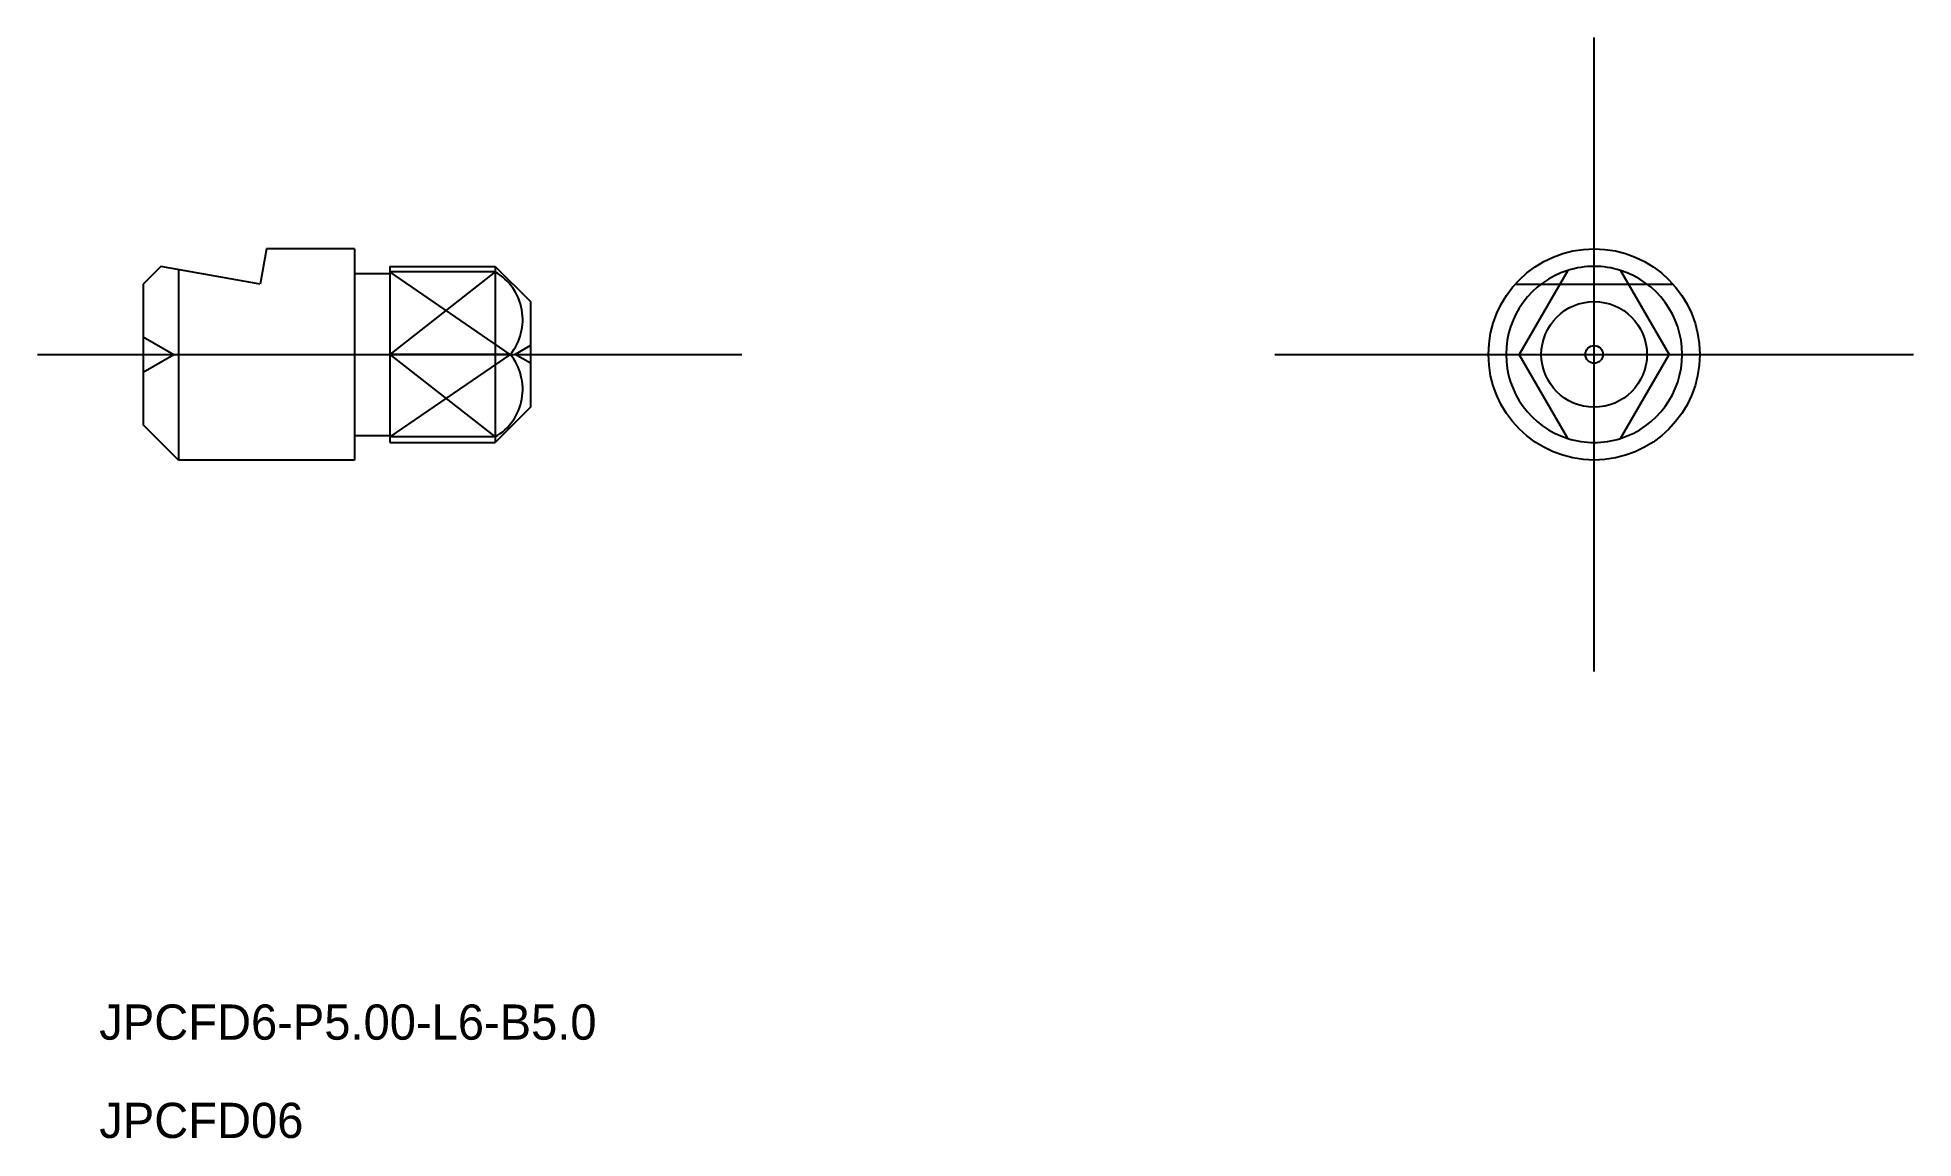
# Model space of a CAD drawing. Extents: x 574.5 to 627.8, y 576.8 to 608.1.
import ezdxf

# ---------------------------------------------------------------- set-up
doc = ezdxf.new("R2010")
doc.units = 0
for name, pattern in [('CENTER', [50.8, 31.75, -6.35, 6.35, -6.35]), ('DASHED', [19.05, 12.7, -6.35]), ('PHANTOM', [63.5, 31.75, -6.35, 6.35, -6.35, 6.35, -6.35])]:
    doc.linetypes.add(name, pattern=pattern)
doc.layers.get('0').update_dxf_attribs({"linetype": 'CONTINUOUS'})
doc.layers.add('CENTER', color=1, linetype='CENTER')

msp = doc.modelspace()

# ---------------------------------------------------------------- linework, layer by layer
at = {"color": 7, "linetype": 'CONTINUOUS'}
for p, q in [((581.045, 602.101), (580.868, 601.101)), ((583.545, 602.101), (581.045, 602.101)), ((583.545, 602.101), (583.545, 596.101)), ((578.043, 601.599), (577.545, 601.101)), ((580.868, 601.101), (578.043, 601.599)), ((578.545, 601.511), (578.545, 596.101)), ((584.545, 601.601), (587.545, 601.601)), ((584.545, 601.601), (584.545, 596.601)), ((587.545, 601.601), (588.545, 600.601)), ((587.545, 601.601), (587.545, 596.601)), ((618, 601.486), (616.623, 599.101)), ((619.5, 601.486), (620.877, 599.101)), ((577.545, 601.101), (577.545, 597.101)), ((583.545, 601.401), (584.545, 601.401)), ((588.545, 600.601), (588.545, 597.601)), ((618, 596.716), (616.623, 599.101)), ((619.5, 596.716), (620.877, 599.101)), ((588.545, 597.601), (587.545, 596.601)), ((578.545, 596.101), (577.545, 597.101)), ((583.545, 596.801), (584.545, 596.801)), ((584.545, 596.601), (587.545, 596.601)), ((583.545, 596.101), (578.545, 596.101))]:
    msp.add_line(p, q, dxfattribs=at)
for p, q in [((587.545, 601.443), (584.545, 601.443)), ((587.969, 599.101), (584.545, 599.101)), ((587.545, 596.759), (584.545, 596.759))]:
    msp.add_line(p, q)
at = {"color": 3, "linetype": 'CONTINUOUS'}
for p, q in [((587.969, 599.101), (584.545, 601.443)), ((587.545, 601.443), (584.545, 599.101)), ((584.545, 599.101), (587.545, 596.759)), ((587.969, 599.101), (584.545, 596.759))]:
    msp.add_line(p, q, dxfattribs=at)
at = {"color": 3, "linetype": 'DASHED'}
for p, q in [((616.514, 601.101), (620.986, 601.101)), ((577.545, 599.601), (578.411, 599.101)), ((588.545, 599.351), (588.112, 599.101)), ((577.545, 598.601), (578.411, 599.101)), ((588.545, 598.851), (588.112, 599.101))]:
    msp.add_line(p, q, dxfattribs=at)
at = {"color": 7, "linetype": 'CONTINUOUS'}
for radius in [3, 1.5, 0.25]:
    msp.add_circle((618.75, 599.101), radius, dxfattribs=at)
at = {"color": 3, "linetype": 'PHANTOM'}
for start, end in [(107.4576, 252.5424), (287.4576, 72.5424)]:
    msp.add_arc((618.75, 599.101), 2.5, start, end, dxfattribs=at)
at = {"color": 7, "linetype": 'CONTINUOUS'}
for start, end in [(72.5424, 107.4576), (252.5424, 287.4576)]:
    msp.add_arc((618.75, 599.101), 2.5, start, end, dxfattribs=at)
for centre, start, end in [((586.764, 600.092), 320.553, 59.9856), ((586.764, 598.11), 300.0144, 39.447)]:
    msp.add_arc(centre, 1.56, start, end)
at = {"layer": 'CENTER', "color": 1, "linetype": 'CENTER'}
for p, q in [((618.75, 590.101), (618.75, 608.101)), ((574.545, 599.101), (594.545, 599.101)), ((609.682, 599.101), (627.819, 599.101))]:
    msp.add_line(p, q, dxfattribs=at)

# ---------------------------------------------------------------- texts
at = {"color": 7, "linetype": 'CONTINUOUS'}
for s, p in [('JPCFD6-P5.00-L6-B5.0', (576.299, 579.641)), ('JPCFD06', (576.299, 576.849))]:
    msp.add_text(s, height=1, dxfattribs=at).set_placement(p)

doc.saveas('drawing.dxf')
